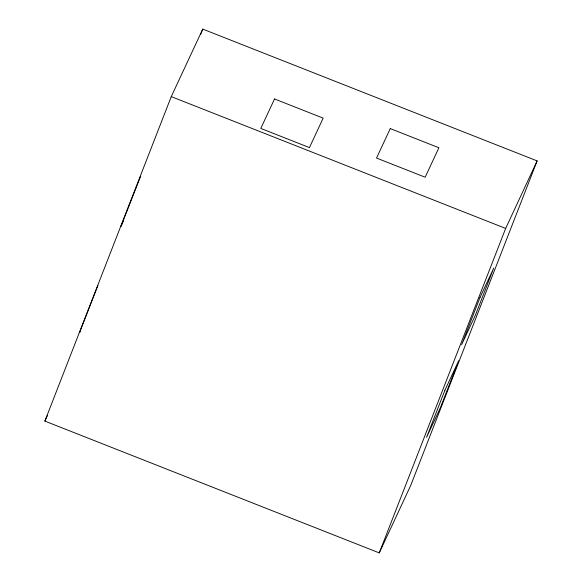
<?xml version="1.0" encoding="UTF-8"?>
<svg xmlns="http://www.w3.org/2000/svg" width="582" height="582" viewBox="0 0 582 582"><rect width="100%" height="100%" fill="white"/><g stroke="black" fill="none" stroke-linecap="round" stroke-linejoin="round"><path stroke-width="0.87" d="M44.865 421.092L171.261 96.619L202.747 29.1L537.135 160.908L410.739 485.381L379.253 552.9L44.865 421.092L47.549 415.33M97.943 285.406L79.559 332.606L80.702 330.147M200.768 34.185L202.747 29.1M379.253 552.9L505.656 228.428L537.135 160.908M140.458 176.761L120.925 226.413L123.217 221.502M171.261 96.619L505.656 228.428M479.997 297.518L461.613 344.711L475.356 315.255L493.74 268.055L479.997 297.518M444.932 390.209L426.548 437.402L440.283 407.938L458.667 360.745L444.932 390.209M274.529 98.962L260.794 128.418L309.435 147.595L323.17 118.131L274.529 98.962M390.267 128.593L376.525 158.057L425.166 177.226L438.908 147.763L390.267 128.593"/></g></svg>
